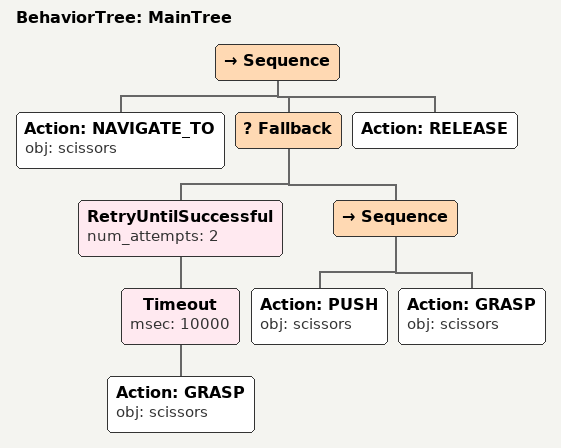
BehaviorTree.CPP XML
<root main_tree_to_execute="MainTree">
  <BehaviorTree ID="MainTree">
    <Sequence>
      <!-- Navigate to scissors -->
      <Action ID="NAVIGATE_TO" obj="scissors" />
      <!-- Fallback: if GRASP scissors fails, try alternative to reposition -->
      <Fallback>
        <!-- Retry GRASP scissors up to 2 attempts -->
        <RetryUntilSuccessful num_attempts="2">
          <!-- Timeout: GRASP scissors within 10s -->
          <Timeout msec="10000">
            <!-- Grasp scissors -->
            <Action ID="GRASP" obj="scissors" />
          </Timeout>
        </RetryUntilSuccessful>
        <Sequence>
          <!-- Push scissors forward toward front edge of table -->
          <Action ID="PUSH" obj="scissors" />
          <!-- Grasp scissors -->
          <Action ID="GRASP" obj="scissors" />
        </Sequence>
      </Fallback>
      <!-- Release -->
      <Action ID="RELEASE" />
    </Sequence>
  </BehaviorTree>
</root>
